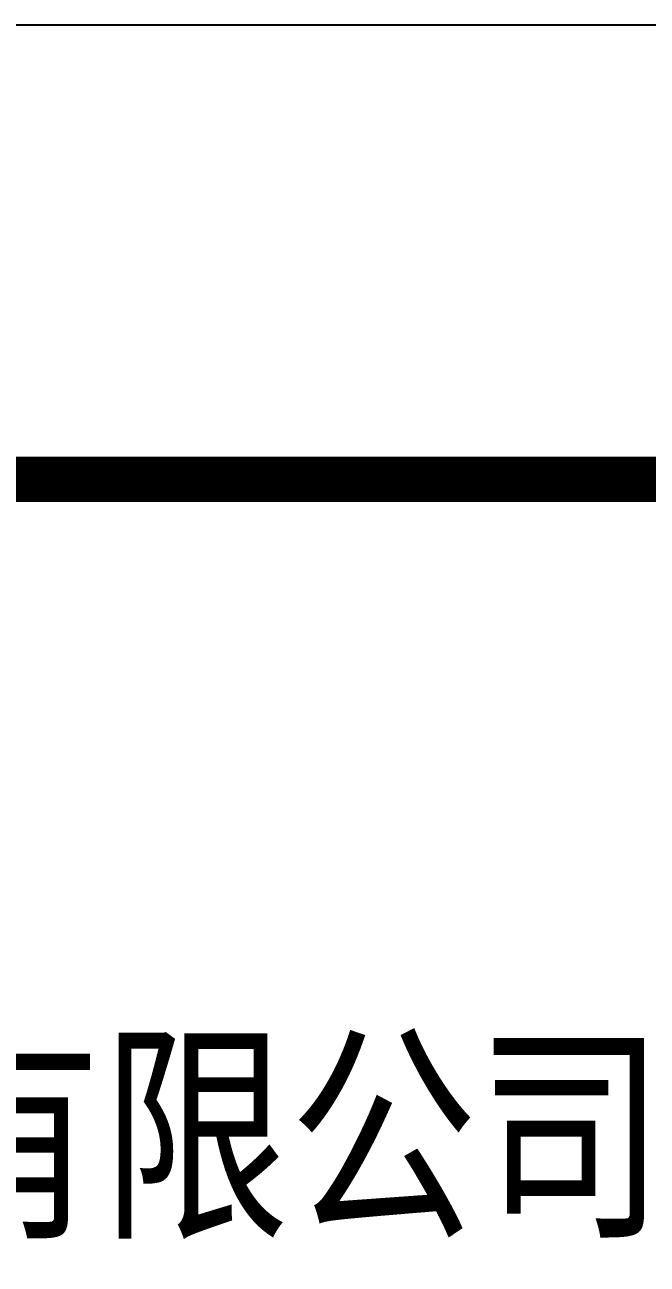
# Model space of a CAD drawing. Extents: x -695846 to 822170, y -413475 to 397179.
# Drawn here: x 390979 to 392348, y -28235 to -25509 of the extents above; entities that cross this region are included whole.
import ezdxf

# ---------------------------------------------------------------- set-up
doc = ezdxf.new("R2010")
doc.units = 0
doc.header["$LTSCALE"] = 1000
doc.header["$MEASUREMENT"] = 0
doc.layers.add('T-图框-175', color=175, linetype='Continuous')
doc.layers.add('TK', color=4, linetype='Continuous')
doc.styles.add('-宋体', font='', dxfattribs={"width": 0.8})
doc.styles.get('-宋体').set_extended_font_data('NSimSun')

# ---------------------------------------------------------------- blocks, each defined once
blk = doc.blocks.new('中亿国际')
at = {"layer": 'TK', "style": '-宋体', "width": 0.8}
blk.add_text('中亿国际设计集团有限公司', height=378.827, dxfattribs=at).set_placement((2527839.9, -168709.6))
blk = doc.blocks.new('3er1t35wer1t')
blk.add_line((320885.4, 303477.1), (313385.4, 303477.1))
at = {"layer": 'TK', "color": 7}
blk.add_lwpolyline([(313385.4, 263477.1), (313385.4, 303477.1), (320885.4, 303477.1), (320885.4, 263477.1)], close=True, dxfattribs=at)
at = {"lineweight": 20}
blk.add_blockref('中亿国际', (-2213347.2, 470556.4), dxfattribs=at)

msp = doc.modelspace()

# ---------------------------------------------------------------- linework, layer by layer
at = {"layer": 'T-图框-175'}
msp.add_lwpolyline([(335419.9, -67508.6), (335419.9, -25508.6), (394819.9, -25508.6), (394819.9, -67508.6)], close=True, dxfattribs=at)
at = {"layer": 'T-图框-175', "const_width": 100}
msp.add_lwpolyline([(337919.9, -66508.6), (393819.9, -66508.6), (393819.9, -26508.6), (337919.9, -26508.6)], close=True, dxfattribs=at)

# ---------------------------------------------------------------- block references
msp.add_blockref('3er1t35wer1t', (72934.4, -329985.7))

doc.saveas('drawing.dxf')
